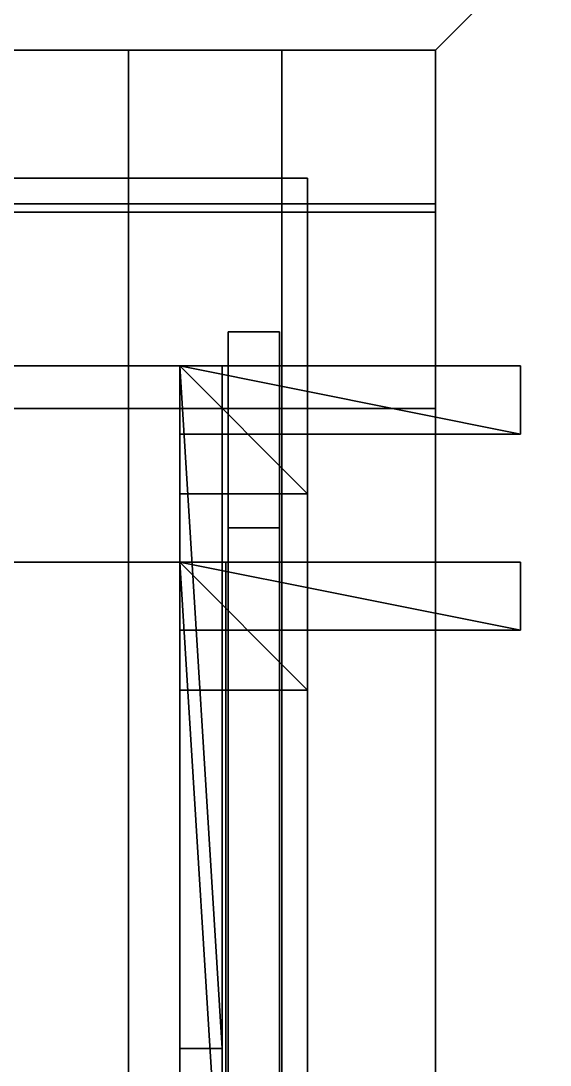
# Model space of a CAD drawing. Extents: x 0 to 2808, y -3840 to 0.
# Drawn here: x 2591.4 to 2653.5, y -269 to -146.6 of the extents above; entities that cross this region are included whole.
import ezdxf

# ---------------------------------------------------------------- set-up
doc = ezdxf.new("R2010")
doc.units = 0
for name, color, linetype in [('LAYER0', 7, 'CONTINUOUS'), ('LAYER1', 7, 'CONTINUOUS'), ('LAYER177', 7, 'CONTINUOUS'), ('LAYER183', 25, 'CONTINUOUS'), ('LAYER184', 7, 'CONTINUOUS'), ('LAYER187', 25, 'CONTINUOUS'), ('LAYER188', 25, 'CONTINUOUS'), ('LAYER194', 2, 'CONTINUOUS'), ('LAYER195', 9, 'CONTINUOUS'), ('LAYER197', 7, 'CONTINUOUS'), ('LAYER199', 2, 'CONTINUOUS'), ('LAYER200', 7, 'CONTINUOUS'), ('LAYER201', 253, 'CONTINUOUS'), ('LAYER202', 253, 'CONTINUOUS'), ('LAYER203', 253, 'CONTINUOUS'), ('LAYER204', 253, 'CONTINUOUS'), ('LAYER205', 253, 'CONTINUOUS'), ('LAYER206', 253, 'CONTINUOUS'), ('LAYER223', 7, 'CONTINUOUS'), ('LAYER224', 7, 'CONTINUOUS'), ('LAYER225', 7, 'CONTINUOUS'), ('LAYER226', 7, 'CONTINUOUS'), ('LAYER227', 7, 'CONTINUOUS'), ('LAYER427', 25, 'CONTINUOUS'), ('LAYER430', 25, 'CONTINUOUS'), ('LAYER431', 7, 'CONTINUOUS'), ('LAYER433', 2, 'CONTINUOUS'), ('LAYER434', 7, 'CONTINUOUS'), ('LAYER435', 253, 'CONTINUOUS'), ('LAYER436', 253, 'CONTINUOUS'), ('LAYER437', 253, 'CONTINUOUS'), ('LAYER438', 253, 'CONTINUOUS'), ('LAYER439', 253, 'CONTINUOUS'), ('LAYER440', 253, 'CONTINUOUS'), ('LAYER449', 7, 'CONTINUOUS'), ('LAYER451', 7, 'CONTINUOUS'), ('LAYER452', 7, 'CONTINUOUS'), ('LAYER529', 2, 'CONTINUOUS')]:
    doc.layers.add(name, color=color, linetype=linetype)

msp = doc.modelspace()

# ---------------------------------------------------------------- linework, layer by layer
at = {"layer": 'LAYER0', "invisible_edges": 1}
for points in [[(2790, 0), (0, -3840), (0, 0), (2790, 0)], [(2790, -3840, 5), (0, 0, 5), (0, -3840, 5), (2790, -3840, 5)], [(0, 0, 5), (2790, -3840, 5), (2790, 0, 5), (0, 0, 5)], [(0, -3840), (2790, 0), (2790, -3840), (0, -3840)]]:
    msp.add_3dface(points, dxfattribs=at)
at = {"layer": 'LAYER1'}
for points, invisible_edges in [([(150, -150.0002, 5), (0, 0, 5), (2790, 0, 5), (150, -150.0002, 5)], 5), ([(150, -150.0002, 5), (2790, 0, 5), (2640, -150.0002, 5), (150, -150.0002, 5)], 3), ([(2790, -3840, 5), (2640, -3690, 5), (2790, 0, 5), (2790, -3840, 5)], 3), ([(2790, 0, 5), (2640, -3690, 5), (2640, -150.0002, 5), (2790, 0, 5)], 5), ([(2790, 0, 5), (2640, -150.0002, 2670), (2640, -150.0002, 5), (2790, 0, 5)], 1), ([(2640, -150.0002, 2670), (2790, 0, 5), (2790, 0, 2670), (2640, -150.0002, 2670)], 1), ([(2790, 0, 2670), (2640, -150.0002, 5), (2640, -150.0002, 2670), (2790, 0, 2670)], 1), ([(2640, -150.0002, 5), (2790, 0, 2670), (2790, 0, 5), (2640, -150.0002, 5)], 1), ([(150, -150.0002, 2670), (550, -150.0002, 2190), (2640, -150.0002, 2670), (150, -150.0002, 2670)], 3), ([(2640, -150.0002, 5), (2570, -150.0002, 295), (150, -150.0002, 5), (2640, -150.0002, 5)], 3), ([(2158, -150.0002, 2190), (2640, -150.0002, 2670), (550, -150.0002, 2190), (2158, -150.0002, 2190)], 3), ([(2158, -150.0002, 1020), (2640, -150.0002, 2670), (2158, -150.0002, 2190), (2158, -150.0002, 1020)], 3), ([(2230, -150.0002, 375), (2640, -150.0002, 2670), (2158, -150.0002, 1020), (2230, -150.0002, 375)], 7), ([(2290, -150.0002, 375), (2640, -150.0002, 2670), (2230, -150.0002, 375), (2290, -150.0002, 375)], 3), ([(2510, -150.0002, 375), (2640, -150.0002, 2670), (2290, -150.0002, 375), (2510, -150.0002, 375)], 7), ([(2570, -150.0002, 375), (2640, -150.0002, 2670), (2510, -150.0002, 375), (2570, -150.0002, 375)], 3), ([(2570, -150.0002, 295), (2640, -150.0002, 2670), (2570, -150.0002, 375), (2570, -150.0002, 295)], 3), ([(2570, -150.0002, 295), (2640, -150.0002, 5), (2640, -150.0002, 2670), (2570, -150.0002, 295)], 5), ([(2640, -150.0002, 5), (2640, -2318, 285), (2640, -150.0002, 2670), (2640, -150.0002, 5)], 3), ([(2640, -150.0002, 5), (2640, -2378, 285), (2640, -2318, 285), (2640, -150.0002, 5)], 5), ([(2640, -3690, 5), (2640, -2378, 285), (2640, -150.0002, 5), (2640, -3690, 5)], 3), ([(2640, -2318, 365), (2640, -150.0002, 2670), (2640, -2318, 285), (2640, -2318, 365)], 3), ([(2640, -2378, 365), (2640, -150.0002, 2670), (2640, -2318, 365), (2640, -2378, 365)], 3), ([(2640, -3690, 5), (2640, -150.0002, 2670), (2640, -2378, 365), (2640, -3690, 5)], 7), ([(2640, -150.0002, 2670), (2640, -3690, 5), (2640, -3690, 2670), (2640, -150.0002, 2670)], 1)]:
    msp.add_3dface(points, dxfattribs=dict(at, invisible_edges=invisible_edges))
at = {"layer": 'LAYER177', "invisible_edges": 1}
for points in [[(2622, -150.0002, 55), (2640, -210.0002, 55), (2622, -210.0002, 55), (2622, -150.0002, 55)], [(2640, -210.0002, 55), (2622, -150.0002, 55), (2640, -150.0002, 55), (2640, -210.0002, 55)], [(2640, -150.0002, 455), (2622, -210.0002, 455), (2640, -210.0002, 455), (2640, -150.0002, 455)], [(2622, -210.0002, 455), (2640, -150.0002, 455), (2622, -150.0002, 455), (2622, -210.0002, 455)], [(2622, -150.0002, 55), (2640, -150.0002, 455), (2640, -150.0002, 55), (2622, -150.0002, 55)], [(2640, -150.0002, 455), (2622, -150.0002, 55), (2622, -150.0002, 455), (2640, -150.0002, 455)], [(2622, -210.0002, 455), (2622, -150.0002, 55), (2622, -210.0002, 55), (2622, -210.0002, 455)], [(2622, -150.0002, 55), (2622, -210.0002, 455), (2622, -150.0002, 455), (2622, -150.0002, 55)], [(2640, -150.0002, 455), (2640, -210.0002, 55), (2640, -150.0002, 55), (2640, -150.0002, 455)], [(2640, -210.0002, 55), (2640, -150.0002, 455), (2640, -210.0002, 455), (2640, -210.0002, 55)], [(2622, -210.0002, 455), (2640, -210.0002, 55), (2640, -210.0002, 455), (2622, -210.0002, 455)], [(2640, -210.0002, 55), (2622, -210.0002, 455), (2622, -210.0002, 55), (2640, -210.0002, 55)]]:
    msp.add_3dface(points, dxfattribs=at)
at = {"layer": 'LAYER183', "invisible_edges": 1}
for points in [[(2622, -150.0002, 1285), (2640, -150.0002, 1225), (2622, -150.0002, 1225), (2622, -150.0002, 1285)], [(2640, -150.0002, 1225), (2622, -150.0002, 1285), (2640, -150.0002, 1285), (2640, -150.0002, 1225)], [(2622, -2712, 1225), (2640, -150.0002, 1225), (2640, -2712, 1225), (2622, -2712, 1225)], [(2640, -150.0002, 1225), (2622, -2712, 1225), (2622, -150.0002, 1225), (2640, -150.0002, 1225)], [(2622, -150.0002, 1285), (2640, -2712, 1285), (2640, -150.0002, 1285), (2622, -150.0002, 1285)], [(2640, -2712, 1285), (2622, -150.0002, 1285), (2622, -2712, 1285), (2640, -2712, 1285)], [(2622, -2712, 1225), (2622, -150.0002, 1285), (2622, -150.0002, 1225), (2622, -2712, 1225)], [(2622, -150.0002, 1285), (2622, -2712, 1225), (2622, -2712, 1285), (2622, -150.0002, 1285)], [(2640, -2712, 1285), (2640, -150.0002, 1225), (2640, -150.0002, 1285), (2640, -2712, 1285)], [(2640, -150.0002, 1225), (2640, -2712, 1285), (2640, -2712, 1225), (2640, -150.0002, 1225)]]:
    msp.add_3dface(points, dxfattribs=at)
at = {"layer": 'LAYER184', "invisible_edges": 1}
for points in [[(2622, -150.0002, 657), (2640, -210.0002, 657), (2622, -210.0002, 657), (2622, -150.0002, 657)], [(2640, -210.0002, 657), (2622, -150.0002, 657), (2640, -150.0002, 657), (2640, -210.0002, 657)], [(2640, -150.0002, 1225), (2622, -210.0002, 1225), (2640, -210.0002, 1225), (2640, -150.0002, 1225)], [(2622, -210.0002, 1225), (2640, -150.0002, 1225), (2622, -150.0002, 1225), (2622, -210.0002, 1225)], [(2622, -150.0002, 657), (2640, -150.0002, 1225), (2640, -150.0002, 657), (2622, -150.0002, 657)], [(2640, -150.0002, 1225), (2622, -150.0002, 657), (2622, -150.0002, 1225), (2640, -150.0002, 1225)], [(2622, -210.0002, 1225), (2622, -150.0002, 657), (2622, -210.0002, 657), (2622, -210.0002, 1225)], [(2622, -150.0002, 657), (2622, -210.0002, 1225), (2622, -150.0002, 1225), (2622, -150.0002, 657)], [(2640, -150.0002, 1225), (2640, -210.0002, 657), (2640, -150.0002, 657), (2640, -150.0002, 1225)], [(2640, -210.0002, 657), (2640, -150.0002, 1225), (2640, -210.0002, 1225), (2640, -210.0002, 657)], [(2622, -210.0002, 1225), (2640, -210.0002, 657), (2640, -210.0002, 1225), (2622, -210.0002, 1225)], [(2640, -210.0002, 657), (2622, -210.0002, 1225), (2622, -210.0002, 657), (2640, -210.0002, 657)]]:
    msp.add_3dface(points, dxfattribs=at)
at = {"layer": 'LAYER187', "invisible_edges": 1}
for points in [[(2604, -150.0002, 55), (2622, -680.0002, 55), (2604, -680.0002, 55), (2604, -150.0002, 55)], [(2622, -680.0002, 55), (2604, -150.0002, 55), (2622, -150.0002, 55), (2622, -680.0002, 55)], [(2622, -150.0002, 455), (2604, -680.0002, 455), (2622, -680.0002, 455), (2622, -150.0002, 455)], [(2604, -680.0002, 455), (2622, -150.0002, 455), (2604, -150.0002, 455), (2604, -680.0002, 455)], [(2604, -150.0002, 55), (2622, -150.0002, 455), (2622, -150.0002, 55), (2604, -150.0002, 55)], [(2622, -150.0002, 455), (2604, -150.0002, 55), (2604, -150.0002, 455), (2622, -150.0002, 455)], [(2604, -680.0002, 455), (2604, -150.0002, 55), (2604, -680.0002, 55), (2604, -680.0002, 455)], [(2604, -150.0002, 55), (2604, -680.0002, 455), (2604, -150.0002, 455), (2604, -150.0002, 55)], [(2622, -150.0002, 455), (2622, -680.0002, 55), (2622, -150.0002, 55), (2622, -150.0002, 455)], [(2622, -680.0002, 55), (2622, -150.0002, 455), (2622, -680.0002, 455), (2622, -680.0002, 55)]]:
    msp.add_3dface(points, dxfattribs=at)
at = {"layer": 'LAYER188', "invisible_edges": 1}
for points in [[(2604, -150.0002, 657), (2622, -680.0002, 657), (2604, -680.0002, 657), (2604, -150.0002, 657)], [(2622, -680.0002, 657), (2604, -150.0002, 657), (2622, -150.0002, 657), (2622, -680.0002, 657)], [(2622, -150.0002, 1305), (2604, -680.0002, 1305), (2622, -680.0002, 1305), (2622, -150.0002, 1305)], [(2604, -680.0002, 1305), (2622, -150.0002, 1305), (2604, -150.0002, 1305), (2604, -680.0002, 1305)], [(2604, -150.0002, 657), (2622, -150.0002, 1305), (2622, -150.0002, 657), (2604, -150.0002, 657)], [(2622, -150.0002, 1305), (2604, -150.0002, 657), (2604, -150.0002, 1305), (2622, -150.0002, 1305)], [(2604, -680.0002, 1305), (2604, -150.0002, 657), (2604, -680.0002, 657), (2604, -680.0002, 1305)], [(2604, -150.0002, 657), (2604, -680.0002, 1305), (2604, -150.0002, 1305), (2604, -150.0002, 657)], [(2622, -150.0002, 1305), (2622, -680.0002, 657), (2622, -150.0002, 657), (2622, -150.0002, 1305)], [(2622, -680.0002, 657), (2622, -150.0002, 1305), (2622, -680.0002, 1305), (2622, -680.0002, 657)]]:
    msp.add_3dface(points, dxfattribs=at)
at = {"layer": 'LAYER194', "invisible_edges": 1}
for points in [[(2622, -2712, 1285), (2640, -150.0002, 1285), (2640, -2712, 1285), (2622, -2712, 1285)], [(2640, -150.0002, 1285), (2622, -2712, 1285), (2622, -150.0002, 1285), (2640, -150.0002, 1285)], [(2622, -150.0002, 1290), (2640, -2712, 1290), (2640, -150.0002, 1290), (2622, -150.0002, 1290)], [(2640, -2712, 1290), (2622, -150.0002, 1290), (2622, -2712, 1290), (2640, -2712, 1290)], [(2622, -150.0002, 1290), (2640, -150.0002, 1285), (2622, -150.0002, 1285), (2622, -150.0002, 1290)], [(2640, -150.0002, 1285), (2622, -150.0002, 1290), (2640, -150.0002, 1290), (2640, -150.0002, 1285)], [(2622, -2712, 1285), (2622, -150.0002, 1290), (2622, -150.0002, 1285), (2622, -2712, 1285)], [(2622, -150.0002, 1290), (2622, -2712, 1285), (2622, -2712, 1290), (2622, -150.0002, 1290)], [(2640, -2712, 1290), (2640, -150.0002, 1285), (2640, -150.0002, 1290), (2640, -2712, 1290)], [(2640, -150.0002, 1285), (2640, -2712, 1290), (2640, -2712, 1285), (2640, -150.0002, 1285)]]:
    msp.add_3dface(points, dxfattribs=at)
at = {"layer": 'LAYER195', "invisible_edges": 1}
for points in [[(2640, -2712, 1955), (2290, -150.0002, 1955), (2640, -150.0002, 1955), (2640, -2712, 1955)], [(2290, -150.0002, 1955), (2640, -2712, 1955), (2290, -2712, 1955), (2290, -150.0002, 1955)], [(2640, -150.0002, 1973), (2290, -150.0002, 1955), (2290, -150.0002, 1973), (2640, -150.0002, 1973)], [(2290, -150.0002, 1955), (2640, -150.0002, 1973), (2640, -150.0002, 1955), (2290, -150.0002, 1955)], [(2290, -2712, 1973), (2640, -150.0002, 1973), (2290, -150.0002, 1973), (2290, -2712, 1973)], [(2640, -150.0002, 1973), (2290, -2712, 1973), (2640, -2712, 1973), (2640, -150.0002, 1973)], [(2640, -150.0002, 1973), (2640, -2712, 1955), (2640, -150.0002, 1955), (2640, -150.0002, 1973)], [(2640, -2712, 1955), (2640, -150.0002, 1973), (2640, -2712, 1973), (2640, -2712, 1955)]]:
    msp.add_3dface(points, dxfattribs=at)
at = {"layer": 'LAYER197', "invisible_edges": 1}
for points in [[(2640, -192.0002, 1973), (2290, -210.0002, 1973), (2290, -192.0002, 1973), (2640, -192.0002, 1973)], [(2290, -210.0002, 1973), (2640, -192.0002, 1973), (2640, -210.0002, 1973), (2290, -210.0002, 1973)], [(2640, -210.0002, 2595), (2290, -192.0002, 2595), (2290, -210.0002, 2595), (2640, -210.0002, 2595)], [(2290, -192.0002, 2595), (2640, -210.0002, 2595), (2640, -192.0002, 2595), (2290, -192.0002, 2595)], [(2290, -192.0002, 2595), (2640, -192.0002, 1973), (2290, -192.0002, 1973), (2290, -192.0002, 2595)], [(2640, -192.0002, 1973), (2290, -192.0002, 2595), (2640, -192.0002, 2595), (2640, -192.0002, 1973)], [(2640, -192.0002, 1973), (2640, -210.0002, 2595), (2640, -210.0002, 1973), (2640, -192.0002, 1973)], [(2640, -210.0002, 2595), (2640, -192.0002, 1973), (2640, -192.0002, 2595), (2640, -210.0002, 2595)], [(2640, -210.0002, 2595), (2290, -210.0002, 1973), (2640, -210.0002, 1973), (2640, -210.0002, 2595)], [(2290, -210.0002, 1973), (2640, -210.0002, 2595), (2290, -210.0002, 2595), (2290, -210.0002, 1973)]]:
    msp.add_3dface(points, dxfattribs=at)
at = {"layer": 'LAYER199'}
for points in [[(2610, -290.0002, 2564.5), (2615, -290.0002, 2564.5), (2610, -210.0002, 2564.5), (2610, -290.0002, 2564.5)], [(2610, -210.0002, 2564.5), (2615, -290.0002, 2564.5), (2615, -210.0002, 2564.5), (2610, -210.0002, 2564.5)], [(2610, -210.0002, 2564.5), (2615, -210.0002, 2564.5), (2610, -210.0002, 2541.5), (2610, -210.0002, 2564.5)], [(2610, -210.0002, 2541.5), (2615, -210.0002, 2564.5), (2615, -210.0002, 2541.5), (2610, -210.0002, 2541.5)], [(2610, -290.0002, 2564.5), (2610, -210.0002, 2564.5), (2610, -290.0002, 2541.5), (2610, -290.0002, 2564.5)], [(2610, -290.0002, 2541.5), (2610, -210.0002, 2564.5), (2610, -210.0002, 2541.5), (2610, -290.0002, 2541.5)], [(2610, -290.0002, 2541.5), (2610, -210.0002, 2541.5), (2615, -290.0002, 2541.5), (2610, -290.0002, 2541.5)], [(2615, -290.0002, 2541.5), (2610, -210.0002, 2541.5), (2615, -210.0002, 2541.5), (2615, -290.0002, 2541.5)], [(2615, -290.0002, 2541.5), (2615, -210.0002, 2541.5), (2615, -290.0002, 2564.5), (2615, -290.0002, 2541.5)], [(2615, -290.0002, 2564.5), (2615, -210.0002, 2541.5), (2615, -210.0002, 2564.5), (2615, -290.0002, 2564.5)]]:
    msp.add_3dface(points, dxfattribs=at)
at = {"layer": 'LAYER200', "invisible_edges": 1}
for points in [[(2610, -210.0002, 2541.5), (2610, -290.0002, 2564.5), (2610, -210.0002, 2564.5), (2610, -210.0002, 2541.5)], [(2610, -290.0002, 2564.5), (2610, -210.0002, 2541.5), (2610, -290.0002, 2541.5), (2610, -290.0002, 2564.5)], [(2615, -210.0002, 2564.5), (2610, -290.0002, 2564.5), (2615, -290.0002, 2564.5), (2615, -210.0002, 2564.5)], [(2610, -290.0002, 2564.5), (2615, -210.0002, 2564.5), (2610, -210.0002, 2564.5), (2610, -290.0002, 2564.5)], [(2610, -210.0002, 2541.5), (2615, -290.0002, 2541.5), (2610, -290.0002, 2541.5), (2610, -210.0002, 2541.5)], [(2615, -290.0002, 2541.5), (2610, -210.0002, 2541.5), (2615, -210.0002, 2541.5), (2615, -290.0002, 2541.5)], [(2615, -210.0002, 2564.5), (2610, -210.0002, 2541.5), (2610, -210.0002, 2564.5), (2615, -210.0002, 2564.5)], [(2610, -210.0002, 2541.5), (2615, -210.0002, 2564.5), (2615, -210.0002, 2541.5), (2610, -210.0002, 2541.5)], [(2615, -290.0002, 2541.5), (2615, -210.0002, 2564.5), (2615, -290.0002, 2564.5), (2615, -290.0002, 2541.5)], [(2615, -210.0002, 2564.5), (2615, -290.0002, 2541.5), (2615, -210.0002, 2541.5), (2615, -210.0002, 2564.5)]]:
    msp.add_3dface(points, dxfattribs=at)
at = {"layer": 'LAYER201'}
for points in [[(2610, -225.0002, 2564.5), (2625, -225.0002, 2564.5), (2610, -210.0002, 2564.5), (2610, -225.0002, 2564.5)], [(2610, -210.0002, 2564.5), (2625, -225.0002, 2564.5), (2625, -210.0002, 2564.5), (2610, -210.0002, 2564.5)], [(2610, -210.0002, 2564.5), (2625, -210.0002, 2564.5), (2610, -210.0002, 2549.5), (2610, -210.0002, 2564.5)], [(2610, -210.0002, 2549.5), (2625, -210.0002, 2564.5), (2625, -210.0002, 2549.5), (2610, -210.0002, 2549.5)], [(2610, -225.0002, 2564.5), (2610, -210.0002, 2564.5), (2610, -225.0002, 2549.5), (2610, -225.0002, 2564.5)], [(2610, -225.0002, 2549.5), (2610, -210.0002, 2564.5), (2610, -210.0002, 2549.5), (2610, -225.0002, 2549.5)], [(2610, -225.0002, 2549.5), (2610, -210.0002, 2549.5), (2625, -225.0002, 2549.5), (2610, -225.0002, 2549.5)], [(2625, -225.0002, 2549.5), (2610, -210.0002, 2549.5), (2625, -210.0002, 2549.5), (2625, -225.0002, 2549.5)], [(2625, -225.0002, 2549.5), (2625, -210.0002, 2549.5), (2625, -225.0002, 2564.5), (2625, -225.0002, 2549.5)], [(2625, -225.0002, 2564.5), (2625, -210.0002, 2549.5), (2625, -210.0002, 2564.5), (2625, -225.0002, 2564.5)], [(2610, -225.0002, 2549.5), (2625, -225.0002, 2549.5), (2610, -225.0002, 2564.5), (2610, -225.0002, 2549.5)], [(2610, -225.0002, 2564.5), (2625, -225.0002, 2549.5), (2625, -225.0002, 2564.5), (2610, -225.0002, 2564.5)]]:
    msp.add_3dface(points, dxfattribs=at)
at = {"layer": 'LAYER202'}
for points in [[(2610, -225.0002, 2564.5), (2625, -225.0002, 2564.5), (2610, -210.0002, 2564.5), (2610, -225.0002, 2564.5)], [(2610, -210.0002, 2564.5), (2625, -225.0002, 2564.5), (2625, -210.0002, 2564.5), (2610, -210.0002, 2564.5)], [(2610, -210.0002, 2564.5), (2625, -210.0002, 2564.5), (2610, -210.0002, 2549.5), (2610, -210.0002, 2564.5)], [(2610, -210.0002, 2549.5), (2625, -210.0002, 2564.5), (2625, -210.0002, 2549.5), (2610, -210.0002, 2549.5)], [(2610, -225.0002, 2564.5), (2610, -210.0002, 2564.5), (2610, -225.0002, 2549.5), (2610, -225.0002, 2564.5)], [(2610, -225.0002, 2549.5), (2610, -210.0002, 2564.5), (2610, -210.0002, 2549.5), (2610, -225.0002, 2549.5)], [(2610, -225.0002, 2549.5), (2610, -210.0002, 2549.5), (2625, -225.0002, 2549.5), (2610, -225.0002, 2549.5)], [(2625, -225.0002, 2549.5), (2610, -210.0002, 2549.5), (2625, -210.0002, 2549.5), (2625, -225.0002, 2549.5)], [(2625, -225.0002, 2549.5), (2625, -210.0002, 2549.5), (2625, -225.0002, 2564.5), (2625, -225.0002, 2549.5)], [(2625, -225.0002, 2564.5), (2625, -210.0002, 2549.5), (2625, -210.0002, 2564.5), (2625, -225.0002, 2564.5)], [(2610, -225.0002, 2549.5), (2625, -225.0002, 2549.5), (2610, -225.0002, 2564.5), (2610, -225.0002, 2549.5)], [(2610, -225.0002, 2564.5), (2625, -225.0002, 2549.5), (2625, -225.0002, 2564.5), (2610, -225.0002, 2564.5)]]:
    msp.add_3dface(points, dxfattribs=at)
at = {"layer": 'LAYER203'}
for points in [[(2610, -225.0002, 2564.5), (2625, -225.0002, 2564.5), (2610, -210.0002, 2564.5), (2610, -225.0002, 2564.5)], [(2610, -210.0002, 2564.5), (2625, -225.0002, 2564.5), (2625, -210.0002, 2564.5), (2610, -210.0002, 2564.5)], [(2610, -210.0002, 2564.5), (2625, -210.0002, 2564.5), (2610, -210.0002, 2549.5), (2610, -210.0002, 2564.5)], [(2610, -210.0002, 2549.5), (2625, -210.0002, 2564.5), (2625, -210.0002, 2549.5), (2610, -210.0002, 2549.5)], [(2610, -225.0002, 2564.5), (2610, -210.0002, 2564.5), (2610, -225.0002, 2549.5), (2610, -225.0002, 2564.5)], [(2610, -225.0002, 2549.5), (2610, -210.0002, 2564.5), (2610, -210.0002, 2549.5), (2610, -225.0002, 2549.5)], [(2610, -225.0002, 2549.5), (2610, -210.0002, 2549.5), (2625, -225.0002, 2549.5), (2610, -225.0002, 2549.5)], [(2625, -225.0002, 2549.5), (2610, -210.0002, 2549.5), (2625, -210.0002, 2549.5), (2625, -225.0002, 2549.5)], [(2625, -225.0002, 2549.5), (2625, -210.0002, 2549.5), (2625, -225.0002, 2564.5), (2625, -225.0002, 2549.5)], [(2625, -225.0002, 2564.5), (2625, -210.0002, 2549.5), (2625, -210.0002, 2564.5), (2625, -225.0002, 2564.5)], [(2610, -225.0002, 2549.5), (2625, -225.0002, 2549.5), (2610, -225.0002, 2564.5), (2610, -225.0002, 2549.5)], [(2610, -225.0002, 2564.5), (2625, -225.0002, 2549.5), (2625, -225.0002, 2564.5), (2610, -225.0002, 2564.5)]]:
    msp.add_3dface(points, dxfattribs=at)
at = {"layer": 'LAYER204'}
for points in [[(2610, -225.0002, 2564.5), (2625, -225.0002, 2564.5), (2610, -210.0002, 2564.5), (2610, -225.0002, 2564.5)], [(2610, -210.0002, 2564.5), (2625, -225.0002, 2564.5), (2625, -210.0002, 2564.5), (2610, -210.0002, 2564.5)], [(2610, -210.0002, 2564.5), (2625, -210.0002, 2564.5), (2610, -210.0002, 2549.5), (2610, -210.0002, 2564.5)], [(2610, -210.0002, 2549.5), (2625, -210.0002, 2564.5), (2625, -210.0002, 2549.5), (2610, -210.0002, 2549.5)], [(2610, -225.0002, 2564.5), (2610, -210.0002, 2564.5), (2610, -225.0002, 2549.5), (2610, -225.0002, 2564.5)], [(2610, -225.0002, 2549.5), (2610, -210.0002, 2564.5), (2610, -210.0002, 2549.5), (2610, -225.0002, 2549.5)], [(2610, -225.0002, 2549.5), (2610, -210.0002, 2549.5), (2625, -225.0002, 2549.5), (2610, -225.0002, 2549.5)], [(2625, -225.0002, 2549.5), (2610, -210.0002, 2549.5), (2625, -210.0002, 2549.5), (2625, -225.0002, 2549.5)], [(2625, -225.0002, 2549.5), (2625, -210.0002, 2549.5), (2625, -225.0002, 2564.5), (2625, -225.0002, 2549.5)], [(2625, -225.0002, 2564.5), (2625, -210.0002, 2549.5), (2625, -210.0002, 2564.5), (2625, -225.0002, 2564.5)], [(2610, -225.0002, 2549.5), (2625, -225.0002, 2549.5), (2610, -225.0002, 2564.5), (2610, -225.0002, 2549.5)], [(2610, -225.0002, 2564.5), (2625, -225.0002, 2549.5), (2625, -225.0002, 2564.5), (2610, -225.0002, 2564.5)]]:
    msp.add_3dface(points, dxfattribs=at)
at = {"layer": 'LAYER205'}
for points in [[(2610, -218.0002, 2564.5), (2650, -218.0002, 2564.5), (2610, -210.0002, 2564.5), (2610, -218.0002, 2564.5)], [(2610, -210.0002, 2564.5), (2650, -218.0002, 2564.5), (2650, -210.0002, 2564.5), (2610, -210.0002, 2564.5)], [(2610, -210.0002, 2564.5), (2650, -210.0002, 2564.5), (2610, -210.0002, 2556.5), (2610, -210.0002, 2564.5)], [(2610, -210.0002, 2556.5), (2650, -210.0002, 2564.5), (2650, -210.0002, 2556.5), (2610, -210.0002, 2556.5)], [(2610, -218.0002, 2564.5), (2610, -210.0002, 2564.5), (2610, -218.0002, 2556.5), (2610, -218.0002, 2564.5)], [(2610, -218.0002, 2556.5), (2610, -210.0002, 2564.5), (2610, -210.0002, 2556.5), (2610, -218.0002, 2556.5)], [(2610, -218.0002, 2556.5), (2610, -210.0002, 2556.5), (2650, -218.0002, 2556.5), (2610, -218.0002, 2556.5)], [(2650, -218.0002, 2556.5), (2610, -210.0002, 2556.5), (2650, -210.0002, 2556.5), (2650, -218.0002, 2556.5)], [(2650, -218.0002, 2556.5), (2650, -210.0002, 2556.5), (2650, -218.0002, 2564.5), (2650, -218.0002, 2556.5)], [(2650, -218.0002, 2564.5), (2650, -210.0002, 2556.5), (2650, -210.0002, 2564.5), (2650, -218.0002, 2564.5)], [(2610, -218.0002, 2556.5), (2650, -218.0002, 2556.5), (2610, -218.0002, 2564.5), (2610, -218.0002, 2556.5)], [(2610, -218.0002, 2564.5), (2650, -218.0002, 2556.5), (2650, -218.0002, 2564.5), (2610, -218.0002, 2564.5)]]:
    msp.add_3dface(points, dxfattribs=at)
at = {"layer": 'LAYER206'}
for points in [[(2610, -290.0002, 2564.5), (2615, -290.0002, 2564.5), (2610, -210.0002, 2564.5), (2610, -290.0002, 2564.5)], [(2610, -210.0002, 2564.5), (2615, -290.0002, 2564.5), (2615, -210.0002, 2564.5), (2610, -210.0002, 2564.5)], [(2610, -210.0002, 2564.5), (2615, -210.0002, 2564.5), (2610, -210.0002, 2548.5), (2610, -210.0002, 2564.5)], [(2610, -210.0002, 2548.5), (2615, -210.0002, 2564.5), (2615, -210.0002, 2548.5), (2610, -210.0002, 2548.5)], [(2610, -290.0002, 2564.5), (2610, -210.0002, 2564.5), (2610, -290.0002, 2548.5), (2610, -290.0002, 2564.5)], [(2610, -290.0002, 2548.5), (2610, -210.0002, 2564.5), (2610, -210.0002, 2548.5), (2610, -290.0002, 2548.5)], [(2610, -290.0002, 2548.5), (2610, -210.0002, 2548.5), (2615, -290.0002, 2548.5), (2610, -290.0002, 2548.5)], [(2615, -290.0002, 2548.5), (2610, -210.0002, 2548.5), (2615, -210.0002, 2548.5), (2615, -290.0002, 2548.5)], [(2615, -290.0002, 2548.5), (2615, -210.0002, 2548.5), (2615, -290.0002, 2564.5), (2615, -290.0002, 2548.5)], [(2615, -290.0002, 2564.5), (2615, -210.0002, 2548.5), (2615, -210.0002, 2564.5), (2615, -290.0002, 2564.5)]]:
    msp.add_3dface(points, dxfattribs=at)
at = {"layer": 'LAYER223', "invisible_edges": 1}
for points in [[(2640, -1014, 1974), (2290, -210.0002, 1974), (2640, -210.0002, 1974), (2640, -1014, 1974)], [(2290, -210.0002, 1974), (2640, -1014, 1974), (2290, -1014, 1974), (2290, -210.0002, 1974)], [(2640, -210.0002, 1992), (2290, -210.0002, 1974), (2290, -210.0002, 1992), (2640, -210.0002, 1992)], [(2290, -210.0002, 1974), (2640, -210.0002, 1992), (2640, -210.0002, 1974), (2290, -210.0002, 1974)], [(2290, -1014, 1992), (2640, -210.0002, 1992), (2290, -210.0002, 1992), (2290, -1014, 1992)], [(2640, -210.0002, 1992), (2290, -1014, 1992), (2640, -1014, 1992), (2640, -210.0002, 1992)], [(2640, -210.0002, 1992), (2640, -1014, 1974), (2640, -210.0002, 1974), (2640, -210.0002, 1992)], [(2640, -1014, 1974), (2640, -210.0002, 1992), (2640, -1014, 1992), (2640, -1014, 1974)]]:
    msp.add_3dface(points, dxfattribs=at)
at = {"layer": 'LAYER224', "invisible_edges": 1}
for points in [[(2640, -210.0002, 2594), (2290, -1014, 2594), (2640, -1014, 2594), (2640, -210.0002, 2594)], [(2290, -1014, 2594), (2640, -210.0002, 2594), (2290, -210.0002, 2594), (2290, -1014, 2594)], [(2640, -210.0002, 2594), (2290, -210.0002, 2576), (2290, -210.0002, 2594), (2640, -210.0002, 2594)], [(2290, -210.0002, 2576), (2640, -210.0002, 2594), (2640, -210.0002, 2576), (2290, -210.0002, 2576)], [(2290, -210.0002, 2576), (2640, -1014, 2576), (2290, -1014, 2576), (2290, -210.0002, 2576)], [(2640, -1014, 2576), (2290, -210.0002, 2576), (2640, -210.0002, 2576), (2640, -1014, 2576)], [(2640, -1014, 2576), (2640, -210.0002, 2594), (2640, -1014, 2594), (2640, -1014, 2576)], [(2640, -210.0002, 2594), (2640, -1014, 2576), (2640, -210.0002, 2576), (2640, -210.0002, 2594)]]:
    msp.add_3dface(points, dxfattribs=at)
at = {"layer": 'LAYER225', "invisible_edges": 1}
for points in [[(2615.7, -206.0002, 2580), (2615.7, -1018, 1988), (2615.7, -1018, 2580), (2615.7, -206.0002, 2580)], [(2615.7, -1018, 1988), (2615.7, -206.0002, 2580), (2615.7, -206.0002, 1988), (2615.7, -1018, 1988)], [(2621.7, -206.0002, 1988), (2615.7, -1018, 1988), (2615.7, -206.0002, 1988), (2621.7, -206.0002, 1988)], [(2615.7, -1018, 1988), (2621.7, -206.0002, 1988), (2621.7, -1018, 1988), (2615.7, -1018, 1988)], [(2615.7, -206.0002, 2580), (2621.7, -206.0002, 1988), (2615.7, -206.0002, 1988), (2615.7, -206.0002, 2580)], [(2621.7, -206.0002, 1988), (2615.7, -206.0002, 2580), (2621.7, -206.0002, 2580), (2621.7, -206.0002, 1988)], [(2621.7, -1018, 2580), (2615.7, -206.0002, 2580), (2615.7, -1018, 2580), (2621.7, -1018, 2580)], [(2615.7, -206.0002, 2580), (2621.7, -1018, 2580), (2621.7, -206.0002, 2580), (2615.7, -206.0002, 2580)], [(2621.7, -206.0002, 1988), (2621.7, -1018, 2580), (2621.7, -1018, 1988), (2621.7, -206.0002, 1988)], [(2621.7, -1018, 2580), (2621.7, -206.0002, 1988), (2621.7, -206.0002, 2580), (2621.7, -1018, 2580)]]:
    msp.add_3dface(points, dxfattribs=at)
at = {"layer": 'LAYER226', "invisible_edges": 1}
for points in [[(2622, -210.0002, 2576), (2640, -210.0002, 2456), (2622, -210.0002, 2456), (2622, -210.0002, 2576)], [(2640, -210.0002, 2456), (2622, -210.0002, 2576), (2640, -210.0002, 2576), (2640, -210.0002, 2456)], [(2622, -1014, 2456), (2640, -210.0002, 2456), (2640, -1014, 2456), (2622, -1014, 2456)], [(2640, -210.0002, 2456), (2622, -1014, 2456), (2622, -210.0002, 2456), (2640, -210.0002, 2456)], [(2622, -210.0002, 2576), (2640, -1014, 2576), (2640, -210.0002, 2576), (2622, -210.0002, 2576)], [(2640, -1014, 2576), (2622, -210.0002, 2576), (2622, -1014, 2576), (2640, -1014, 2576)], [(2622, -1014, 2456), (2622, -210.0002, 2576), (2622, -210.0002, 2456), (2622, -1014, 2456)], [(2622, -210.0002, 2576), (2622, -1014, 2456), (2622, -1014, 2576), (2622, -210.0002, 2576)], [(2640, -1014, 2576), (2640, -210.0002, 2456), (2640, -210.0002, 2576), (2640, -1014, 2576)], [(2640, -210.0002, 2456), (2640, -1014, 2576), (2640, -1014, 2456), (2640, -210.0002, 2456)]]:
    msp.add_3dface(points, dxfattribs=at)
at = {"layer": 'LAYER227', "invisible_edges": 1}
for points in [[(2615.4, -1014, 2275), (2310, -210.0002, 2275), (2615.4, -210.0002, 2275), (2615.4, -1014, 2275)], [(2310, -210.0002, 2275), (2615.4, -1014, 2275), (2310, -1014, 2275), (2310, -210.0002, 2275)], [(2615.4, -210.0002, 2293), (2310, -210.0002, 2275), (2310, -210.0002, 2293), (2615.4, -210.0002, 2293)], [(2310, -210.0002, 2275), (2615.4, -210.0002, 2293), (2615.4, -210.0002, 2275), (2310, -210.0002, 2275)], [(2310, -1014, 2293), (2615.4, -210.0002, 2293), (2310, -210.0002, 2293), (2310, -1014, 2293)], [(2615.4, -210.0002, 2293), (2310, -1014, 2293), (2615.4, -1014, 2293), (2615.4, -210.0002, 2293)], [(2615.4, -210.0002, 2293), (2615.4, -1014, 2275), (2615.4, -210.0002, 2275), (2615.4, -210.0002, 2293)], [(2615.4, -1014, 2275), (2615.4, -210.0002, 2293), (2615.4, -1014, 2293), (2615.4, -1014, 2275)]]:
    msp.add_3dface(points, dxfattribs=at)
at = {"layer": 'LAYER427', "invisible_edges": 1}
for points in [[(2640, -680.0002, 639), (2270, -150.0002, 639), (2640, -150.0002, 639), (2640, -680.0002, 639)], [(2270, -150.0002, 639), (2640, -680.0002, 639), (2270, -680.0002, 639), (2270, -150.0002, 639)], [(2640, -150.0002, 657), (2270, -150.0002, 639), (2270, -150.0002, 657), (2640, -150.0002, 657)], [(2270, -150.0002, 639), (2640, -150.0002, 657), (2640, -150.0002, 639), (2270, -150.0002, 639)], [(2270, -680.0002, 657), (2640, -150.0002, 657), (2270, -150.0002, 657), (2270, -680.0002, 657)], [(2640, -150.0002, 657), (2270, -680.0002, 657), (2640, -680.0002, 657), (2640, -150.0002, 657)], [(2640, -150.0002, 657), (2640, -680.0002, 639), (2640, -150.0002, 639), (2640, -150.0002, 657)], [(2640, -680.0002, 639), (2640, -150.0002, 657), (2640, -680.0002, 657), (2640, -680.0002, 639)]]:
    msp.add_3dface(points, dxfattribs=at)
at = {"layer": 'LAYER430', "invisible_edges": 1}
for points in [[(2640, -150.0002, 455), (2270, -168.0002, 455), (2270, -150.0002, 455), (2640, -150.0002, 455)], [(2270, -168.0002, 455), (2640, -150.0002, 455), (2640, -168.0002, 455), (2270, -168.0002, 455)], [(2640, -168.0002, 639), (2270, -150.0002, 639), (2270, -168.0002, 639), (2640, -168.0002, 639)], [(2270, -150.0002, 639), (2640, -168.0002, 639), (2640, -150.0002, 639), (2270, -150.0002, 639)], [(2270, -150.0002, 639), (2640, -150.0002, 455), (2270, -150.0002, 455), (2270, -150.0002, 639)], [(2640, -150.0002, 455), (2270, -150.0002, 639), (2640, -150.0002, 639), (2640, -150.0002, 455)], [(2640, -150.0002, 455), (2640, -168.0002, 639), (2640, -168.0002, 455), (2640, -150.0002, 455)], [(2640, -168.0002, 639), (2640, -150.0002, 455), (2640, -150.0002, 639), (2640, -168.0002, 639)], [(2640, -168.0002, 639), (2270, -168.0002, 455), (2640, -168.0002, 455), (2640, -168.0002, 639)], [(2270, -168.0002, 455), (2640, -168.0002, 639), (2270, -168.0002, 639), (2270, -168.0002, 455)]]:
    msp.add_3dface(points, dxfattribs=at)
at = {"layer": 'LAYER431', "invisible_edges": 1}
for points in [[(2640, -169.0002, 473), (2290, -187.0002, 473), (2290, -169.0002, 473), (2640, -169.0002, 473)], [(2290, -187.0002, 473), (2640, -169.0002, 473), (2640, -187.0002, 473), (2290, -187.0002, 473)], [(2640, -187.0002, 638), (2290, -169.0002, 638), (2290, -187.0002, 638), (2640, -187.0002, 638)], [(2290, -169.0002, 638), (2640, -187.0002, 638), (2640, -169.0002, 638), (2290, -169.0002, 638)], [(2290, -169.0002, 638), (2640, -169.0002, 473), (2290, -169.0002, 473), (2290, -169.0002, 638)], [(2640, -169.0002, 473), (2290, -169.0002, 638), (2640, -169.0002, 638), (2640, -169.0002, 473)], [(2640, -169.0002, 473), (2640, -187.0002, 638), (2640, -187.0002, 473), (2640, -169.0002, 473)], [(2640, -187.0002, 638), (2640, -169.0002, 473), (2640, -169.0002, 638), (2640, -187.0002, 638)], [(2640, -187.0002, 638), (2290, -187.0002, 473), (2640, -187.0002, 473), (2640, -187.0002, 638)], [(2290, -187.0002, 473), (2640, -187.0002, 638), (2290, -187.0002, 638), (2290, -187.0002, 473)]]:
    msp.add_3dface(points, dxfattribs=at)
at = {"layer": 'LAYER433'}
for points in [[(2610, -267.0002, 608.5), (2615, -267.0002, 608.5), (2610, -187.0002, 608.5), (2610, -267.0002, 608.5)], [(2610, -187.0002, 608.5), (2615, -267.0002, 608.5), (2615, -187.0002, 608.5), (2610, -187.0002, 608.5)], [(2610, -187.0002, 608.5), (2615, -187.0002, 608.5), (2610, -187.0002, 585.5), (2610, -187.0002, 608.5)], [(2610, -187.0002, 585.5), (2615, -187.0002, 608.5), (2615, -187.0002, 585.5), (2610, -187.0002, 585.5)], [(2610, -267.0002, 608.5), (2610, -187.0002, 608.5), (2610, -267.0002, 585.5), (2610, -267.0002, 608.5)], [(2610, -267.0002, 585.5), (2610, -187.0002, 608.5), (2610, -187.0002, 585.5), (2610, -267.0002, 585.5)], [(2610, -267.0002, 585.5), (2610, -187.0002, 585.5), (2615, -267.0002, 585.5), (2610, -267.0002, 585.5)], [(2615, -267.0002, 585.5), (2610, -187.0002, 585.5), (2615, -187.0002, 585.5), (2615, -267.0002, 585.5)], [(2615, -267.0002, 585.5), (2615, -187.0002, 585.5), (2615, -267.0002, 608.5), (2615, -267.0002, 585.5)], [(2615, -267.0002, 608.5), (2615, -187.0002, 585.5), (2615, -187.0002, 608.5), (2615, -267.0002, 608.5)], [(2610, -267.0002, 585.5), (2615, -267.0002, 585.5), (2610, -267.0002, 608.5), (2610, -267.0002, 585.5)], [(2610, -267.0002, 608.5), (2615, -267.0002, 585.5), (2615, -267.0002, 608.5), (2610, -267.0002, 608.5)]]:
    msp.add_3dface(points, dxfattribs=at)
at = {"layer": 'LAYER434', "invisible_edges": 1}
for points in [[(2610, -187.0002, 585.5), (2610, -267.0002, 608.5), (2610, -187.0002, 608.5), (2610, -187.0002, 585.5)], [(2610, -267.0002, 608.5), (2610, -187.0002, 585.5), (2610, -267.0002, 585.5), (2610, -267.0002, 608.5)], [(2615, -187.0002, 608.5), (2610, -267.0002, 608.5), (2615, -267.0002, 608.5), (2615, -187.0002, 608.5)], [(2610, -267.0002, 608.5), (2615, -187.0002, 608.5), (2610, -187.0002, 608.5), (2610, -267.0002, 608.5)], [(2610, -187.0002, 585.5), (2615, -267.0002, 585.5), (2610, -267.0002, 585.5), (2610, -187.0002, 585.5)], [(2615, -267.0002, 585.5), (2610, -187.0002, 585.5), (2615, -187.0002, 585.5), (2615, -267.0002, 585.5)], [(2615, -187.0002, 608.5), (2610, -187.0002, 585.5), (2610, -187.0002, 608.5), (2615, -187.0002, 608.5)], [(2610, -187.0002, 585.5), (2615, -187.0002, 608.5), (2615, -187.0002, 585.5), (2610, -187.0002, 585.5)], [(2615, -267.0002, 585.5), (2615, -187.0002, 608.5), (2615, -267.0002, 608.5), (2615, -267.0002, 585.5)], [(2615, -187.0002, 608.5), (2615, -267.0002, 585.5), (2615, -187.0002, 585.5), (2615, -187.0002, 608.5)], [(2615, -267.0002, 585.5), (2610, -267.0002, 608.5), (2610, -267.0002, 585.5), (2615, -267.0002, 585.5)], [(2610, -267.0002, 608.5), (2615, -267.0002, 585.5), (2615, -267.0002, 608.5), (2610, -267.0002, 608.5)]]:
    msp.add_3dface(points, dxfattribs=at)
at = {"layer": 'LAYER435'}
for points in [[(2610, -202.0002, 608.5), (2625, -202.0002, 608.5), (2610, -187.0002, 608.5), (2610, -202.0002, 608.5)], [(2610, -187.0002, 608.5), (2625, -202.0002, 608.5), (2625, -187.0002, 608.5), (2610, -187.0002, 608.5)], [(2610, -187.0002, 608.5), (2625, -187.0002, 608.5), (2610, -187.0002, 593.5), (2610, -187.0002, 608.5)], [(2610, -187.0002, 593.5), (2625, -187.0002, 608.5), (2625, -187.0002, 593.5), (2610, -187.0002, 593.5)], [(2610, -202.0002, 608.5), (2610, -187.0002, 608.5), (2610, -202.0002, 593.5), (2610, -202.0002, 608.5)], [(2610, -202.0002, 593.5), (2610, -187.0002, 608.5), (2610, -187.0002, 593.5), (2610, -202.0002, 593.5)], [(2610, -202.0002, 593.5), (2610, -187.0002, 593.5), (2625, -202.0002, 593.5), (2610, -202.0002, 593.5)], [(2625, -202.0002, 593.5), (2610, -187.0002, 593.5), (2625, -187.0002, 593.5), (2625, -202.0002, 593.5)], [(2625, -202.0002, 593.5), (2625, -187.0002, 593.5), (2625, -202.0002, 608.5), (2625, -202.0002, 593.5)], [(2625, -202.0002, 608.5), (2625, -187.0002, 593.5), (2625, -187.0002, 608.5), (2625, -202.0002, 608.5)], [(2610, -202.0002, 593.5), (2625, -202.0002, 593.5), (2610, -202.0002, 608.5), (2610, -202.0002, 593.5)], [(2610, -202.0002, 608.5), (2625, -202.0002, 593.5), (2625, -202.0002, 608.5), (2610, -202.0002, 608.5)]]:
    msp.add_3dface(points, dxfattribs=at)
at = {"layer": 'LAYER436'}
for points in [[(2610, -202.0002, 608.5), (2625, -202.0002, 608.5), (2610, -187.0002, 608.5), (2610, -202.0002, 608.5)], [(2610, -187.0002, 608.5), (2625, -202.0002, 608.5), (2625, -187.0002, 608.5), (2610, -187.0002, 608.5)], [(2610, -187.0002, 608.5), (2625, -187.0002, 608.5), (2610, -187.0002, 593.5), (2610, -187.0002, 608.5)], [(2610, -187.0002, 593.5), (2625, -187.0002, 608.5), (2625, -187.0002, 593.5), (2610, -187.0002, 593.5)], [(2610, -202.0002, 608.5), (2610, -187.0002, 608.5), (2610, -202.0002, 593.5), (2610, -202.0002, 608.5)], [(2610, -202.0002, 593.5), (2610, -187.0002, 608.5), (2610, -187.0002, 593.5), (2610, -202.0002, 593.5)], [(2610, -202.0002, 593.5), (2610, -187.0002, 593.5), (2625, -202.0002, 593.5), (2610, -202.0002, 593.5)], [(2625, -202.0002, 593.5), (2610, -187.0002, 593.5), (2625, -187.0002, 593.5), (2625, -202.0002, 593.5)], [(2625, -202.0002, 593.5), (2625, -187.0002, 593.5), (2625, -202.0002, 608.5), (2625, -202.0002, 593.5)], [(2625, -202.0002, 608.5), (2625, -187.0002, 593.5), (2625, -187.0002, 608.5), (2625, -202.0002, 608.5)], [(2610, -202.0002, 593.5), (2625, -202.0002, 593.5), (2610, -202.0002, 608.5), (2610, -202.0002, 593.5)], [(2610, -202.0002, 608.5), (2625, -202.0002, 593.5), (2625, -202.0002, 608.5), (2610, -202.0002, 608.5)]]:
    msp.add_3dface(points, dxfattribs=at)
at = {"layer": 'LAYER437'}
for points in [[(2610, -202.0002, 608.5), (2625, -202.0002, 608.5), (2610, -187.0002, 608.5), (2610, -202.0002, 608.5)], [(2610, -187.0002, 608.5), (2625, -202.0002, 608.5), (2625, -187.0002, 608.5), (2610, -187.0002, 608.5)], [(2610, -187.0002, 608.5), (2625, -187.0002, 608.5), (2610, -187.0002, 593.5), (2610, -187.0002, 608.5)], [(2610, -187.0002, 593.5), (2625, -187.0002, 608.5), (2625, -187.0002, 593.5), (2610, -187.0002, 593.5)], [(2610, -202.0002, 608.5), (2610, -187.0002, 608.5), (2610, -202.0002, 593.5), (2610, -202.0002, 608.5)], [(2610, -202.0002, 593.5), (2610, -187.0002, 608.5), (2610, -187.0002, 593.5), (2610, -202.0002, 593.5)], [(2610, -202.0002, 593.5), (2610, -187.0002, 593.5), (2625, -202.0002, 593.5), (2610, -202.0002, 593.5)], [(2625, -202.0002, 593.5), (2610, -187.0002, 593.5), (2625, -187.0002, 593.5), (2625, -202.0002, 593.5)], [(2625, -202.0002, 593.5), (2625, -187.0002, 593.5), (2625, -202.0002, 608.5), (2625, -202.0002, 593.5)], [(2625, -202.0002, 608.5), (2625, -187.0002, 593.5), (2625, -187.0002, 608.5), (2625, -202.0002, 608.5)], [(2610, -202.0002, 593.5), (2625, -202.0002, 593.5), (2610, -202.0002, 608.5), (2610, -202.0002, 593.5)], [(2610, -202.0002, 608.5), (2625, -202.0002, 593.5), (2625, -202.0002, 608.5), (2610, -202.0002, 608.5)]]:
    msp.add_3dface(points, dxfattribs=at)
at = {"layer": 'LAYER438'}
for points in [[(2610, -202.0002, 608.5), (2625, -202.0002, 608.5), (2610, -187.0002, 608.5), (2610, -202.0002, 608.5)], [(2610, -187.0002, 608.5), (2625, -202.0002, 608.5), (2625, -187.0002, 608.5), (2610, -187.0002, 608.5)], [(2610, -187.0002, 608.5), (2625, -187.0002, 608.5), (2610, -187.0002, 593.5), (2610, -187.0002, 608.5)], [(2610, -187.0002, 593.5), (2625, -187.0002, 608.5), (2625, -187.0002, 593.5), (2610, -187.0002, 593.5)], [(2610, -202.0002, 608.5), (2610, -187.0002, 608.5), (2610, -202.0002, 593.5), (2610, -202.0002, 608.5)], [(2610, -202.0002, 593.5), (2610, -187.0002, 608.5), (2610, -187.0002, 593.5), (2610, -202.0002, 593.5)], [(2610, -202.0002, 593.5), (2610, -187.0002, 593.5), (2625, -202.0002, 593.5), (2610, -202.0002, 593.5)], [(2625, -202.0002, 593.5), (2610, -187.0002, 593.5), (2625, -187.0002, 593.5), (2625, -202.0002, 593.5)], [(2625, -202.0002, 593.5), (2625, -187.0002, 593.5), (2625, -202.0002, 608.5), (2625, -202.0002, 593.5)], [(2625, -202.0002, 608.5), (2625, -187.0002, 593.5), (2625, -187.0002, 608.5), (2625, -202.0002, 608.5)], [(2610, -202.0002, 593.5), (2625, -202.0002, 593.5), (2610, -202.0002, 608.5), (2610, -202.0002, 593.5)], [(2610, -202.0002, 608.5), (2625, -202.0002, 593.5), (2625, -202.0002, 608.5), (2610, -202.0002, 608.5)]]:
    msp.add_3dface(points, dxfattribs=at)
at = {"layer": 'LAYER439'}
for points in [[(2610, -195.0002, 608.5), (2650, -195.0002, 608.5), (2610, -187.0002, 608.5), (2610, -195.0002, 608.5)], [(2610, -187.0002, 608.5), (2650, -195.0002, 608.5), (2650, -187.0002, 608.5), (2610, -187.0002, 608.5)], [(2610, -187.0002, 608.5), (2650, -187.0002, 608.5), (2610, -187.0002, 600.5), (2610, -187.0002, 608.5)], [(2610, -187.0002, 600.5), (2650, -187.0002, 608.5), (2650, -187.0002, 600.5), (2610, -187.0002, 600.5)], [(2610, -195.0002, 608.5), (2610, -187.0002, 608.5), (2610, -195.0002, 600.5), (2610, -195.0002, 608.5)], [(2610, -195.0002, 600.5), (2610, -187.0002, 608.5), (2610, -187.0002, 600.5), (2610, -195.0002, 600.5)], [(2610, -195.0002, 600.5), (2610, -187.0002, 600.5), (2650, -195.0002, 600.5), (2610, -195.0002, 600.5)], [(2650, -195.0002, 600.5), (2610, -187.0002, 600.5), (2650, -187.0002, 600.5), (2650, -195.0002, 600.5)], [(2650, -195.0002, 600.5), (2650, -187.0002, 600.5), (2650, -195.0002, 608.5), (2650, -195.0002, 600.5)], [(2650, -195.0002, 608.5), (2650, -187.0002, 600.5), (2650, -187.0002, 608.5), (2650, -195.0002, 608.5)], [(2610, -195.0002, 600.5), (2650, -195.0002, 600.5), (2610, -195.0002, 608.5), (2610, -195.0002, 600.5)], [(2610, -195.0002, 608.5), (2650, -195.0002, 600.5), (2650, -195.0002, 608.5), (2610, -195.0002, 608.5)]]:
    msp.add_3dface(points, dxfattribs=at)
at = {"layer": 'LAYER440'}
for points in [[(2610, -267.0002, 608.5), (2615, -267.0002, 608.5), (2610, -187.0002, 608.5), (2610, -267.0002, 608.5)], [(2610, -187.0002, 608.5), (2615, -267.0002, 608.5), (2615, -187.0002, 608.5), (2610, -187.0002, 608.5)], [(2610, -187.0002, 608.5), (2615, -187.0002, 608.5), (2610, -187.0002, 592.5), (2610, -187.0002, 608.5)], [(2610, -187.0002, 592.5), (2615, -187.0002, 608.5), (2615, -187.0002, 592.5), (2610, -187.0002, 592.5)], [(2610, -267.0002, 608.5), (2610, -187.0002, 608.5), (2610, -267.0002, 592.5), (2610, -267.0002, 608.5)], [(2610, -267.0002, 592.5), (2610, -187.0002, 608.5), (2610, -187.0002, 592.5), (2610, -267.0002, 592.5)], [(2610, -267.0002, 592.5), (2610, -187.0002, 592.5), (2615, -267.0002, 592.5), (2610, -267.0002, 592.5)], [(2615, -267.0002, 592.5), (2610, -187.0002, 592.5), (2615, -187.0002, 592.5), (2615, -267.0002, 592.5)], [(2615, -267.0002, 592.5), (2615, -187.0002, 592.5), (2615, -267.0002, 608.5), (2615, -267.0002, 592.5)], [(2615, -267.0002, 608.5), (2615, -187.0002, 592.5), (2615, -187.0002, 608.5), (2615, -267.0002, 608.5)], [(2610, -267.0002, 592.5), (2615, -267.0002, 592.5), (2610, -267.0002, 608.5), (2610, -267.0002, 592.5)], [(2610, -267.0002, 608.5), (2615, -267.0002, 592.5), (2615, -267.0002, 608.5), (2610, -267.0002, 608.5)]]:
    msp.add_3dface(points, dxfattribs=at)
at = {"layer": 'LAYER449', "invisible_edges": 1}
for points in [[(2640, -644.0002, 474), (2290, -187.0002, 474), (2640, -187.0002, 474), (2640, -644.0002, 474)], [(2290, -187.0002, 474), (2640, -644.0002, 474), (2290, -644.0002, 474), (2290, -187.0002, 474)], [(2640, -187.0002, 492), (2290, -187.0002, 474), (2290, -187.0002, 492), (2640, -187.0002, 492)], [(2290, -187.0002, 474), (2640, -187.0002, 492), (2640, -187.0002, 474), (2290, -187.0002, 474)], [(2290, -644.0002, 492), (2640, -187.0002, 492), (2290, -187.0002, 492), (2290, -644.0002, 492)], [(2640, -187.0002, 492), (2290, -644.0002, 492), (2640, -644.0002, 492), (2640, -187.0002, 492)], [(2640, -187.0002, 492), (2640, -644.0002, 474), (2640, -187.0002, 474), (2640, -187.0002, 492)], [(2640, -644.0002, 474), (2640, -187.0002, 492), (2640, -644.0002, 492), (2640, -644.0002, 474)]]:
    msp.add_3dface(points, dxfattribs=at)
at = {"layer": 'LAYER451', "invisible_edges": 1}
for points in [[(2615.7, -648.0002, 488), (2615.7, -183.0002, 637.5), (2615.7, -183.0002, 488), (2615.7, -648.0002, 488)], [(2615.7, -183.0002, 637.5), (2615.7, -648.0002, 488), (2615.7, -648.0002, 637.5), (2615.7, -183.0002, 637.5)], [(2621.7, -183.0002, 488), (2615.7, -183.0002, 637.5), (2621.7, -183.0002, 637.5), (2621.7, -183.0002, 488)], [(2615.7, -183.0002, 637.5), (2621.7, -183.0002, 488), (2615.7, -183.0002, 488), (2615.7, -183.0002, 637.5)], [(2621.7, -648.0002, 637.5), (2615.7, -183.0002, 637.5), (2615.7, -648.0002, 637.5), (2621.7, -648.0002, 637.5)], [(2615.7, -183.0002, 637.5), (2621.7, -648.0002, 637.5), (2621.7, -183.0002, 637.5), (2615.7, -183.0002, 637.5)], [(2621.7, -183.0002, 488), (2615.7, -648.0002, 488), (2615.7, -183.0002, 488), (2621.7, -183.0002, 488)], [(2615.7, -648.0002, 488), (2621.7, -183.0002, 488), (2621.7, -648.0002, 488), (2615.7, -648.0002, 488)], [(2621.7, -648.0002, 637.5), (2621.7, -183.0002, 488), (2621.7, -183.0002, 637.5), (2621.7, -648.0002, 637.5)], [(2621.7, -183.0002, 488), (2621.7, -648.0002, 637.5), (2621.7, -648.0002, 488), (2621.7, -183.0002, 488)]]:
    msp.add_3dface(points, dxfattribs=at)
at = {"layer": 'LAYER452', "invisible_edges": 1}
for points in [[(2622, -187.0002, 638), (2640, -187.0002, 518), (2622, -187.0002, 518), (2622, -187.0002, 638)], [(2640, -187.0002, 518), (2622, -187.0002, 638), (2640, -187.0002, 638), (2640, -187.0002, 518)], [(2622, -644.0002, 518), (2640, -187.0002, 518), (2640, -644.0002, 518), (2622, -644.0002, 518)], [(2640, -187.0002, 518), (2622, -644.0002, 518), (2622, -187.0002, 518), (2640, -187.0002, 518)], [(2622, -187.0002, 638), (2640, -644.0002, 638), (2640, -187.0002, 638), (2622, -187.0002, 638)], [(2640, -644.0002, 638), (2622, -187.0002, 638), (2622, -644.0002, 638), (2640, -644.0002, 638)], [(2622, -644.0002, 518), (2622, -187.0002, 638), (2622, -187.0002, 518), (2622, -644.0002, 518)], [(2622, -187.0002, 638), (2622, -644.0002, 518), (2622, -644.0002, 638), (2622, -187.0002, 638)], [(2640, -644.0002, 638), (2640, -187.0002, 518), (2640, -187.0002, 638), (2640, -644.0002, 638)], [(2640, -187.0002, 518), (2640, -644.0002, 638), (2640, -644.0002, 518), (2640, -187.0002, 518)]]:
    msp.add_3dface(points, dxfattribs=at)
at = {"layer": 'LAYER529'}
for points, invisible_edges in [([(165.0002, -165, 5), (150.0002, -150, 5), (2640, -150, 5), (165.0002, -165, 5)], 5), ([(150.0002, -150, 55), (2640, -150, 5), (150.0002, -150, 5), (150.0002, -150, 55)], 1), ([(2640, -150, 5), (150.0002, -150, 55), (2640, -150, 55), (2640, -150, 5)], 1), ([(150.0002, -150, 55), (165.0002, -165, 55), (2640, -150, 55), (150.0002, -150, 55)], 3), ([(165.0002, -165, 5), (2640, -150, 5), (2625, -165, 5), (165.0002, -165, 5)], 3), ([(2640, -150, 55), (165.0002, -165, 55), (2625, -165, 55), (2640, -150, 55)], 5), ([(2625, -165, 5), (2640, -150, 5), (2625, -3675, 5), (2625, -165, 5)], 3), ([(2640, -3690, 5), (2625, -3675, 5), (2640, -150, 5), (2640, -3690, 5)], 3), ([(2640, -150, 55), (2625, -165, 55), (2640, -3690, 55), (2640, -150, 55)], 3), ([(2640, -150, 5), (2640, -3690, 55), (2640, -3690, 5), (2640, -150, 5)], 1), ([(2640, -3690, 55), (2640, -150, 5), (2640, -150, 55), (2640, -3690, 55)], 1), ([(2625, -165, 55), (165.0002, -165, 5), (2625, -165, 5), (2625, -165, 55)], 1), ([(165.0002, -165, 5), (2625, -165, 55), (165.0002, -165, 55), (165.0002, -165, 5)], 1), ([(2625, -165, 55), (2625, -3675, 5), (2625, -3675, 55), (2625, -165, 55)], 1), ([(2625, -3675, 5), (2625, -165, 55), (2625, -165, 5), (2625, -3675, 5)], 1), ([(2625, -3675, 55), (2640, -3690, 55), (2625, -165, 55), (2625, -3675, 55)], 3)]:
    msp.add_3dface(points, dxfattribs=dict(at, invisible_edges=invisible_edges))

# ---------------------------------------------------------------- meshes
at = {"layer": 'LAYER1'}
mesh = msp.add_polymesh((5, 2), dxfattribs=at)
for k, corner in enumerate([(2640, -3690, 2670), (2640, -150.0002, 2670), (150, -3690, 2670), (2640, -3690, 2670), (150, -150.0002, 2670), (150, -3690, 2670), (2640, -150.0002, 2670), (150, -150.0002, 2670), (2790, 0, 2670), (0, 0, 2670)]):
    mesh.set_mesh_vertex(divmod(k, 2), corner)

doc.saveas('drawing.dxf')
